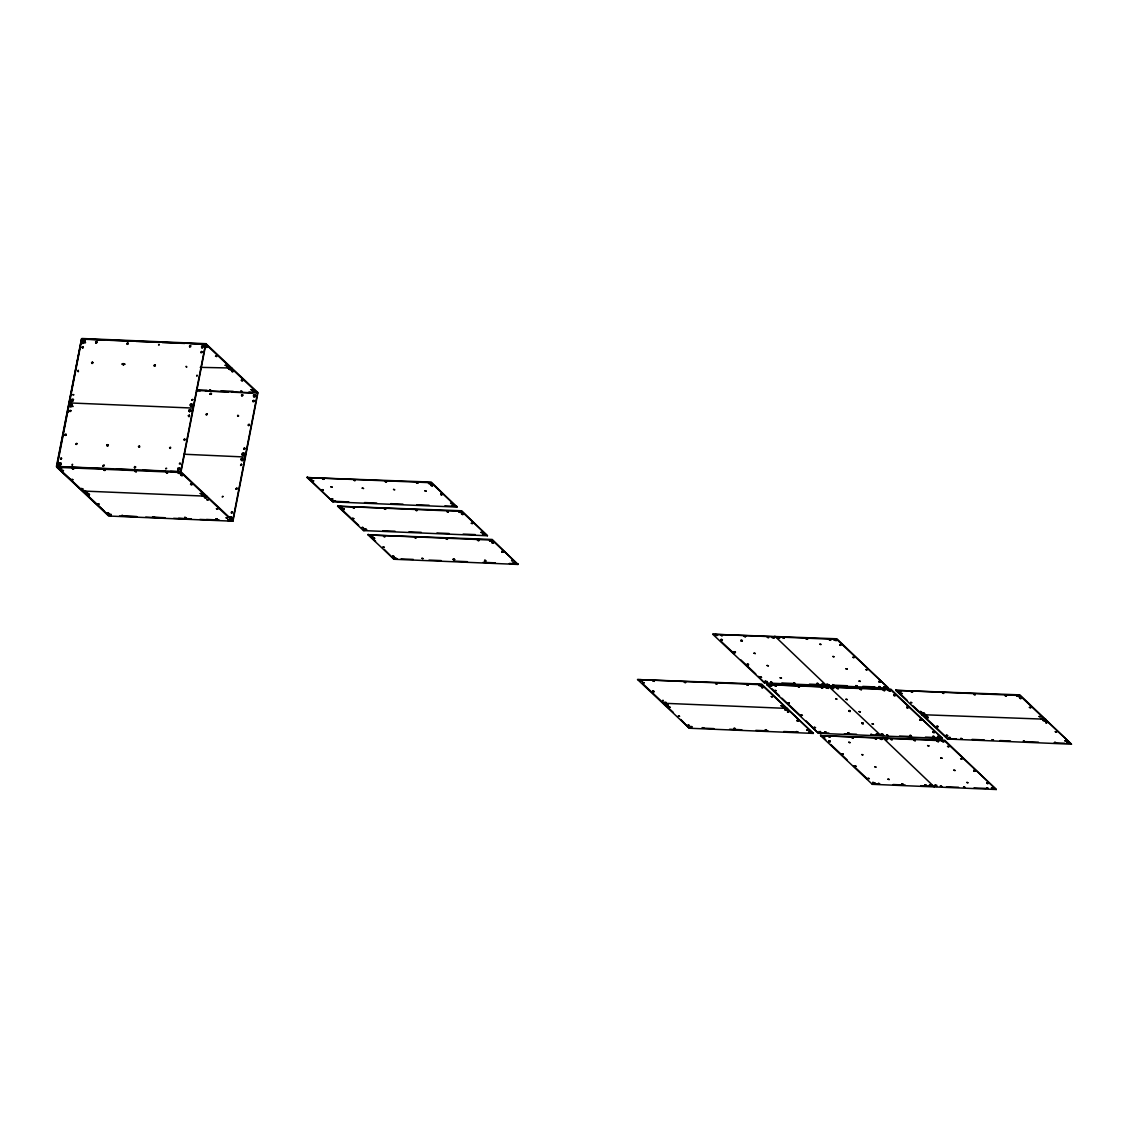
<?xml version="1.0" encoding="UTF-8"?>
<svg xmlns="http://www.w3.org/2000/svg" width="1128" height="1128" viewBox="0 0 1128 1128"><rect width="100%" height="100%" fill="white"/><g stroke="black" fill="none" stroke-linecap="round" stroke-linejoin="round"><path stroke-width="1.5" d="M58.106 465.229L58.6 463.777L59.164 465.159M68.836 406.799L69.316 405.347M70.514 406.757C69.048 404.755 72.728 403.105 72.291 405.812C71.064 408.477 69.668 403.725 69.471 406.503M61.575 458.363L60.813 459.152M66.171 434.365L65.283 435.281M75.928 444.277C78.636 443.783 74.448 444.305 76.718 443.332M91.706 363.103L92.623 362.356L91.791 363.329M104.298 465.399L103.085 466.132M107.259 445.729L108.288 444.897L107.188 445.729M124.024 363.879L123.093 364.64M134.584 467.556L135.614 466.71L134.5 467.542M165.858 468.698C166.253 467.542 167.536 468.769 165.633 468.613M177.745 469.333L179.69 468.078M179.324 463.848L179.972 462.847L180.311 464.186M186.628 366.501C185.274 366.967 185.824 365.726 186.74 367.234M189.701 346.747L190.533 345.76L189.448 346.578M192.733 399.552L191.675 400.228M201.997 351.88C199.585 353.656 202.772 349.567 201.01 352.57M210.33 394.151L211.387 393.46L210.09 394.053M232.354 512.253C231.212 514.636 230.732 510.265 232.594 512.338M235.978 488.946C238.417 488.283 234.145 488.833 237.035 488.255M242.647 394.927L241.73 395.688L242.872 395.011M244.72 448.324L243.775 449.17L244.804 448.324M69.88 401.103L70.5 399.975M109.049 515.623L56.4 466.668L81.554 338.908L56.767 466.442L103.734 510.631M56.908 467.33L81.949 338.499L205.916 343.688L257.678 392.361L232.636 521.192L108.669 516.018L56.908 467.33L180.875 472.519L232.636 521.192M82.908 491.032L206.889 496.207M205.536 344.082L257.818 393.249L233.031 520.798L180.734 471.617L205.536 344.082L81.554 338.908M180.875 472.519L205.916 343.688M231.804 368.024L200.248 367.361M307.098 477.553L431.192 482.079L456.953 507.064L332.971 501.889L307.098 477.553L431.065 482.728L456.953 507.064M332.971 501.889L307.225 476.904M337.596 506.232L461.69 510.772L487.451 535.758L363.484 530.583L337.596 506.232L461.564 511.407L487.451 535.758M363.484 530.583L367.094 530.075M368.095 534.926L492.203 539.452L517.949 564.437L393.982 559.262L368.095 534.926L492.076 540.101L517.949 564.437M393.982 559.262L384.239 549.35M637.56 679.549L761.654 684.09L813.302 733.411L689.321 728.237L637.56 679.549L761.527 684.724L813.302 733.411M663.56 703.252L787.541 708.426M689.321 728.237L680.818 719.481M712.741 634.246L836.849 638.786L888.483 688.108L764.516 682.933L712.741 634.246L836.722 639.435L888.483 688.108M764.516 682.933L758.326 676.349M774.865 636.192L826.5 685.528M766.716 684.625L890.81 689.152L942.444 738.487L818.477 733.299L766.716 684.625L890.683 689.8L942.444 738.487M818.477 733.299L805.97 720.792M828.826 686.571L880.587 735.245M820.549 735.639L944.644 740.165L996.292 789.501L872.311 784.312L820.549 735.639L944.517 740.814L996.292 789.501M872.311 784.312L877.598 783.889M882.66 737.585L934.294 786.907M895.731 690.336L1019.839 694.862L1071.473 744.198L947.506 739.023L895.731 690.336L1019.712 695.511L1071.473 744.198M925.242 714.179L921.618 714.673L1045.712 719.213M947.506 739.023L956.361 738.741M81.286 342.376L81.724 341.587M82.795 343.603L82.485 341.601L81.879 343.377M71.332 402.245L71.416 399.467L73.531 399.538M68.23 411.339L68.047 412.256M139.66 447.083L139.336 445.955M192.352 405.657C190.124 408.66 189.349 402.668 192.282 404.501M211.444 394.349L210.273 394.306M179.958 469.431L177.886 469.826M97.389 340.064L98.601 340.12M72.164 406.588L72.023 404.473M155.311 366.05L155.227 364.894M190.604 346.86L190.519 345.704M191.14 411.311L189.236 411.424M252.827 390.88L253.828 391.599M243.986 455.106C246.313 452.102 239.855 452.624 242.562 455.233M231.818 518.64L230.154 518.894M430.825 483.348L428.443 482.728L429.514 483.362M458.941 511.52L461.408 511.844L458.814 512.168L461.281 512.591L459.702 511.971M477.581 539.762L478.667 539.748M513.226 562.308L515.411 563.662L513.029 563.14L515.609 562.928L514.537 562.294M654.48 680.706L653.704 680.325M715.335 634.472C720.129 634.514 716.026 636.629 715.688 634.937M767.449 636.742L768.38 636.742M772.102 636.841L774.33 637.038L771.989 637.588L774.442 638.025L773.371 637.39M775.077 685.246L776.29 685.288M888.06 689.8L890.528 690.336L888.3 690.139M852.077 737.162L853.008 737.148M879.91 738.234L882.378 738.755L880.39 738.685M950.298 737.811C944.827 737.388 952.906 739.404 948.154 737.529M1069.048 742.774L1067.144 741.97L1069.006 743.324L1066.538 742.901L1067.934 742.689M78.438 371.718L78.255 370.28L77.691 371.507M127.986 344.237L126.745 343.49L128.056 343.222M184.795 440.442C185.697 439.032 182.482 439.624 184.752 439.088M353.205 507.05L353.924 507.036M493.486 542.61L492.189 542.328L493.486 542.441M747.272 664.011L748.569 664.35L747.272 664.18M715.786 682.976L716.675 683.018M824.075 684.104C820.028 685.514 821.889 682.595 824.075 683.794M785.032 708.934L787.132 710.259L784.75 709.935L787.259 709.611L785.849 708.92M895.096 695.144L893.799 694.862L895.096 694.975M924.41 713.474L922.027 712.952L924.41 713.164M937.918 726.502L936.621 726.22L937.918 726.333M915.372 740.095L914.075 739.756L915.372 739.926M902.879 784.171L901.667 783.861L902.964 783.974M159.062 344.435C159.316 345.958 157.751 344.801 159.217 344.463M123.685 364.908L123.981 363.724M182.2 475.057L180.988 474.691L182.2 474.789M202.42 494.628L204.295 495.982L201.912 495.671L204.422 495.347L202.702 494.628M217.069 519.148L215.97 518.753L217.182 518.866M342.404 507.135L340.064 507.205L342.277 507.783L340.191 506.557L342.404 506.655M366.106 529.427C360.551 528.595 368.109 531.175 365.162 529.3M691.957 727.095C688.94 728.265 689.025 725.798 691.957 726.601M876.724 734.483C873.058 734.243 880.249 736.076 876.921 734.399M1068.893 742.83L1067.737 742.788M83.416 342.87L84.755 341.149M82.471 347.706L83.204 346.761L82.259 347.607M82.175 347.607L83.345 347.65L83.134 346.62M127.238 344.167L127.788 342.982M202.885 345.718L201.559 347.452M197.118 375.455C196.117 375.723 197.217 377.231 197.005 375.243M192.775 399.397C190.068 400.595 194.185 399.101 191.816 400.369M70.754 410.465C68.611 412.622 73.066 409.901 69.781 411.382M253.927 400.581L253.039 401.498L253.913 400.51M189.349 415.4L188.686 416.472L189.25 415.174M237.754 416.26C236.838 413.807 240.25 416.669 237.599 416.119M65.96 434.266L65.297 435.352M249.302 424.41L248.484 425.467L249.429 424.481M76.168 444.531L76.901 443.586M138.786 447.139C140.704 445.8 136.347 446.914 139.59 446.194M72.192 465.032C73.292 464.736 71.938 463.354 72.291 465.244M104.002 465.3L103.282 466.245M230.45 518.936C234.553 517.484 228.053 515.144 229.971 518.809M204.746 345.69L205.507 345.506L204.746 344.957M430.431 483.447C425.115 482.601 432.828 485.153 429.712 483.277M416.866 510.096L415.781 509.771L416.866 509.757M111.066 514.904L110.149 514.819M769.775 684.668L771.764 685.274M760.892 685.443L759.976 685.373M850.004 710.936L848.919 710.555L850.004 710.598M766.264 730.056L765.334 729.717L766.532 729.774M876.005 734.314L878.12 734.384L877.048 733.75M910.902 735.766L909.817 735.371L910.902 735.414M936.705 785.793L935.789 785.708M83.571 339.218L104.523 340.092M109.754 340.318L130.707 341.192M135.952 341.403L158.653 342.362M162.136 342.503L184.837 343.448M190.082 343.673L205.789 344.322M121.669 364.076L125.166 364.217M196.568 389.809L207.044 390.246M221.017 390.838L233.242 391.346M248.95 391.994L257.678 392.361M196.441 390.457L257.551 393.009M196.709 390.697L200.192 390.852M205.437 391.064L228.138 392.022M231.621 392.163L252.587 393.037M68.794 402.893L193.396 408.096M184.047 454.231L245.425 457.023M56.767 466.442L180.734 471.617M62.266 466.907L83.218 467.782M88.463 468.007L111.15 468.952M116.395 469.163L137.348 470.052M142.593 470.263L165.28 471.208M170.525 471.433L181.002 471.871M336.595 501.396L348.82 501.904M364.527 502.566L376.752 503.074M390.725 503.652L402.95 504.16M416.909 504.752L429.134 505.259M444.855 505.908L457.08 506.43M124.503 516.032L136.728 516.539M152.449 517.202L164.66 517.71M178.633 518.288L190.858 518.795M206.579 519.458L218.79 519.966M119.526 516.06L136.996 516.793M145.723 517.146L164.928 517.949M173.656 518.316L191.126 519.049M199.853 519.416L219.058 520.219M227.786 520.586L233.031 520.798M382.815 530.738L395.04 531.246M408.999 531.824L421.223 532.346M436.945 532.994L449.17 533.502M463.129 534.094L475.353 534.601M401.089 558.91L413.313 559.418M429.021 560.08L441.245 560.588M455.219 561.166L467.443 561.688M483.151 562.336L495.375 562.844M509.348 563.436L518.076 563.803M781.859 683.004L793.915 683.512M809.41 684.16L821.452 684.668M835.228 685.246L847.283 685.739M862.779 686.388L874.835 686.896M818.604 732.664L828.925 733.087M844.421 733.736L856.476 734.243M871.972 734.892L884.028 735.4M899.524 736.034L911.579 736.542M925.355 737.12L937.41 737.627M701.672 728.096L713.897 728.617M729.605 729.266L741.829 729.774M755.802 730.366L768.027 730.874M783.734 731.536L795.959 732.044M809.932 732.622L813.429 732.763M972.068 739.39L984.293 739.912M1000.014 740.56L1010.491 740.997M1026.198 741.66L1038.423 742.168M1054.144 742.816L1064.62 743.253M893.094 784.538L905.149 785.046M920.645 785.694L932.701 786.188M946.477 786.766L958.532 787.274M974.028 787.922L986.083 788.416M1005.64 695.017L1006.571 695.412M881.306 738.925C884.07 740.461 877.485 738.431 880.982 738.868M228.138 367.164C231.24 369.067 223.344 366.572 228.575 366.6M451.158 503.68L450.565 503.046L451.736 503.201M104.354 469.417L105.115 469.798M512.168 561.053L511.576 560.419L512.732 560.574M835.355 639.985L833.973 640.182L836.44 640.605L834.1 639.435L836.567 639.858L835.171 640.069M110.347 514.735L108.951 514.946L111.178 515.524L109.078 514.199L111.066 514.269M760.173 685.274L758.777 685.486L761.245 685.909L759.384 684.555L761.372 685.274M886.396 738.995L885.001 739.192L887.468 739.63L885.212 738.361L887.595 738.882L886.199 739.08M662.827 700.488C663.349 699.261 662.432 702.011 662.869 700.728M665.125 702.617C661.431 703.096 669.637 703.844 663.856 702.166M664.928 702.702L665.844 702.152M809.763 731.917C805.603 732.086 813.824 733.256 809.255 731.917M809.566 732.001L810.482 731.452M935.972 785.624L934.59 785.835L936.804 786.399L934.703 785.074L936.691 785.159M930.755 785.412L929.373 785.61L931.841 786.047L929.486 784.862L931.954 785.285L930.572 785.497M201.884 347.791L203.28 347.283L203.378 345.859M201.094 352.712L202.194 352.458L201.785 351.485M127.972 343.222L127.055 343.575L127.506 344.407M96.74 341.911C94.005 342.122 97.896 344.139 96.599 341.784M95.781 342.827L96.67 341.911M83.12 342.827C87.744 343.222 81.836 338.485 83.134 342.94M83.289 346.761L82.034 346.874L82.739 347.96M154.409 365.951L155.297 365.035L154.155 365.768M124.066 363.724L123.079 364.076L123.516 364.922M241.477 395.505C244.438 396.986 240.842 392.558 241.744 395.745M253.913 396.718C258.397 395.928 251.981 392.6 253.715 396.633M190.787 409.549L189.391 410.042L189.292 411.48M189.49 411.551C194.129 410.479 187.008 407.744 189.49 411.678M71.769 401.23L73.405 399.552M72.023 404.585L70.627 405.079L70.74 406.714M241.533 464.355L240.715 465.413L241.787 464.539M178.139 469.953L179.535 469.459L179.62 468.035M104.171 465.328L103.142 465.356L103.353 466.386M60.785 459.293C60.588 455.571 61.123 461.056 61.546 458.208M59.375 465.004L60.771 464.496L60.87 463.072M222.794 496.362C222.667 497.73 221.426 496.672 222.935 496.433M232.41 512.098L231.381 512.93M254.138 390.866L255.224 391.501L252.63 391.712L255.097 392.149L254.011 391.515M310.947 478.314L312.019 478.949L309.565 478.526L311.906 477.962L309.678 477.779L310.764 478.399M490.708 540.65L491.78 541.285L489.566 541.087L491.907 540.636L489.524 540.016L490.511 540.735M179.521 473.055L180.593 473.689L178.125 473.266L180.466 472.717L178.252 472.519L179.324 473.154M364.964 529.385L363.893 528.75L366.106 528.947M773.188 637.475L772.102 636.953M371.958 535.687L373.03 536.322L370.562 535.885L372.903 535.335L370.689 535.137L371.761 535.772M1042.046 718.353C1046.037 720.143 1036.829 718.945 1042.78 717.887M832.549 687.981L833.634 688.616L831.167 688.08L833.282 687.516L831.294 687.53M925.468 715.448C929.148 715.533 921.914 713.953 925.284 715.533M766.194 681.65L767.266 682.285L765.052 682.087L767.392 681.636L765.01 681.016L765.997 681.735M882.138 734.61L883.21 735.245L880.742 734.821L883.097 734.257L880.869 734.06L881.941 734.695M823.891 736.415C822.368 738.107 828.981 735.752 823.228 736.076M85.037 340.571L84.29 340.12M386.354 481.078L385.282 481.078M484.349 533.699L485.111 534.136M884.479 689.758L883.393 689.758M949.621 737.176L950.382 737.627M136.291 470.926L135.134 470.926M205.832 496.842C201.348 498.379 210.302 498.9 204.126 496.856M993.19 787.429L993.951 787.88M820.592 731.466C816.489 733.13 824.526 733.51 818.886 731.48M61.194 467.542C57.316 469.474 65.212 469.206 59.488 467.655M798.511 686.402L799.597 686.388M354.234 479.964L355.32 479.95M876.555 738.304L875.3 738.248M446.533 538.648L447.619 538.634M202.913 345.52L203.632 346.099M203.435 345.901L201.517 346.028L202.138 348.03M190.66 345.831L189.631 345.661L189.715 346.818M253.659 396.577C257.748 398.184 254.195 391.881 253.574 396.379M254.068 400.651L252.898 400.609L253.109 401.639M252.968 401.498L254.124 401.54L253.8 400.412M155.368 365.035L154.339 364.866L154.423 366.022M248.329 425.326C251.53 426.13 247.102 422.549 248.597 425.58M83.387 343.067L82.767 341.065L84.882 341.135M192.084 404.303C187.629 402.936 192.183 408.985 192.028 404.261M206.297 414.808L207.326 413.962M92.764 362.426L91.594 362.37L91.805 363.399M91.65 363.258L92.693 363.442L92.609 362.285M243.69 449.17L244.861 449.212L244.649 448.183M244.099 449.48L243.634 448.281L244.917 448.422M242.308 454.993L243.718 454.852L244.184 453.442M240.56 465.272L241.265 464.101L240.828 465.511M235.935 489.101L237.091 489.143L236.88 488.114M70.881 410.536L69.725 410.493L70.049 411.621M231.719 517.005L230.295 517.132L229.83 518.556M65.156 435.211C68.314 436.057 63.873 432.517 65.41 435.464M60.926 463.114L59.502 463.241L59.051 464.666M59.121 464.863C64.183 466.005 57.895 459.9 59.178 464.919M900.708 690.872L898.579 690.9M828.445 687.53L826.316 687.558M685.739 681.89L684.569 681.904M205.55 344.646L203.251 344.548M895.858 689.687L906.954 700.121M913.116 705.916L919.278 711.712M921.745 714.038L946.392 737.218M766.828 683.977L769.366 686.346M771.89 688.729L779.462 695.849M781.986 698.232L800.922 716.04M720.454 640.732L734.342 653.789M740.645 659.725L755.802 673.98M820.676 734.991L825.724 739.742M830.772 744.494L847.184 759.919M853.501 765.87L867.39 778.926M642.607 683.54L673.43 712.529M337.723 505.598L358.676 525.295M368.221 534.277L375.61 541.229M83.049 340.303L85.601 342.715M82.457 340.303L84.981 342.686M70.683 404.106L73.207 406.475M211.5 393.573L210.344 393.291L210.358 394.306M207.143 413.722C204.267 413.99 209.258 414.625 206.184 414.695M244.311 453.428L242.689 453.371L242.365 455.035M124.179 363.836L123.022 363.554L123.107 364.711M96.853 342.024L95.584 341.869L95.908 343.011M231.564 513.184L232.326 512.098M179.888 468.275L177.998 467.965L177.801 469.629M71.783 401.342L70.993 400.017L70.599 402.061M134.401 467.443C137.39 468.924 133.781 464.44 134.655 467.683M108.401 444.996L107.4 444.615L107.343 445.87M107.075 445.63L108.217 445.912L108.133 444.756M183.723 439.934L184.936 439.328M107.075 444.742L107.371 445.489L107.075 444.742M71.402 400.299C73.461 404.36 74.321 396.436 71.402 400.299M72.714 394.701L73.954 394.758L72.756 394.532M169.595 447.774C170.568 449.987 171.371 445.659 169.595 447.774M188.334 415.767C189.701 418.615 190.251 413.666 188.334 415.767M240.884 459.307C243.126 464.017 244.156 455.416 240.884 459.307M241.138 459.547C242.858 462.917 243.831 455.797 241.138 459.547M62.153 470.32L63.45 470.658L62.153 470.32M72.389 468.797L73.687 469.135L72.474 468.754M71.825 479.428L73.123 479.767L71.91 479.386M205.818 347.1L207.129 347.438L205.916 347.072M81.498 488.523L82.795 488.861L81.498 488.523M83.148 490.412L85.531 491.032L83.148 490.412M103.691 470.108L105.003 470.446L103.691 470.108M215.504 356.194L216.802 356.533L215.589 356.166M85.333 492.457L87.716 493.077L85.333 492.457M88.153 494.022L89.465 494.36L88.153 494.022M88.026 494.67L89.338 495.009L88.026 494.67M225.177 365.289L226.474 365.627L225.177 365.289M97.699 503.765L99.01 504.103L97.699 503.765M229.125 368.588L231.508 369.209L229.125 368.588M228.998 369.237L231.395 369.857L228.998 369.237M209.512 389.851L210.809 390.189L209.596 389.823M231.832 370.802L233.129 371.14L231.832 370.802M135.007 471.405L136.305 471.744L135.007 471.405M231.705 371.436L233.002 371.775L231.79 371.408M107.386 512.859L108.683 513.198L107.386 512.859M241.505 379.896L242.802 380.235L241.505 379.896M241.378 380.531L242.675 380.869L241.462 380.503M240.814 391.162L242.111 391.501L240.814 391.162M121.979 515.425L123.276 515.764L121.979 515.425M166.309 472.717L167.607 473.055L166.394 472.688M251.05 389.639L252.348 389.978L251.05 389.639M180.903 475.283L182.214 475.621L180.903 475.283M153.281 516.737L154.578 517.075L153.366 516.709M190.702 483.743L192 484.081L190.702 483.743M190.576 484.377L191.887 484.716L190.576 484.377M200.248 493.486L201.559 493.824L200.248 493.486M184.71 517.399L186.021 517.738L184.71 517.399M184.583 518.048L185.894 518.386L184.583 518.048M206.791 499.634L208.088 499.958L206.791 499.634M216.463 508.728L217.76 509.066L216.463 508.728M215.899 519.345L217.196 519.684L215.899 519.345M226.136 517.822L227.433 518.161L226.136 517.822M227.786 519.712L230.182 520.332L227.786 519.712M312.343 480.542L313.64 480.88L312.343 480.542M322.58 479.005L323.877 479.344L322.58 479.005M322.016 489.637L323.313 489.975L322.016 489.637M330.899 486.831L332.21 487.169L330.899 486.831M331.688 498.731L332.986 499.069L331.773 498.703M333.352 500.62L335.735 501.241L333.352 500.62M353.896 480.316L355.193 480.655L353.981 480.288M362.215 488.142L363.512 488.48L362.215 488.142M342.968 508.587L344.266 508.925L342.968 508.587M342.841 509.221L344.139 509.56L342.841 509.221M353.078 507.699L354.389 508.037L353.078 507.699M385.198 481.628L386.495 481.966L385.198 481.628M352.514 518.316L353.811 518.654L352.514 518.316M393.517 489.453L394.814 489.792L393.601 489.411M362.187 527.425L363.498 527.763L362.285 527.382M384.521 508.361L385.818 508.7L384.606 508.319M384.394 508.996L385.691 509.334L384.479 508.968M416.5 482.925L417.797 483.263L416.5 482.925M373.34 537.915L374.651 538.253L373.34 537.915M424.819 490.765L426.13 491.103L424.819 490.765M431.22 484.857L432.532 485.195L431.319 484.829M431.093 485.505L432.405 485.844L431.093 485.505M383.703 535.729L385.015 536.068L383.703 535.729M383.591 536.378L384.888 536.716L383.591 536.378M415.696 510.307L416.993 510.646L415.781 510.279M383.012 547.01L384.324 547.348L383.012 547.01M440.893 493.951L442.204 494.29L440.893 493.951M440.78 494.6L442.077 494.938L440.865 494.557M392.685 556.104L393.996 556.442L392.685 556.104M394.349 557.993L396.732 558.614L394.349 557.993M414.892 537.689L416.19 538.028L414.977 537.647M452.229 504.935C454.57 508.474 455.359 504.442 452.229 504.935M446.998 511.618L448.309 511.957L446.998 511.618M461.606 514.185L462.903 514.523L461.606 514.185M421.9 558.346L423.197 558.684L421.985 558.304M446.194 539.001L447.506 539.339L446.293 538.958M471.278 523.279L472.576 523.618L471.363 523.251M453.329 559.009L454.626 559.347L453.329 559.009M453.202 559.657L454.499 559.996L453.202 559.657M480.951 532.374L482.248 532.712L480.951 532.374M482.601 534.263L484.984 534.884L482.601 534.263M477.511 540.298L478.808 540.636L477.511 540.298M492.104 542.864L493.401 543.202L492.104 542.864M484.631 560.32L485.942 560.658L484.73 560.278M484.504 560.954L485.815 561.293L484.603 560.926M501.904 551.324L503.201 551.663L501.988 551.296M501.777 551.973L503.074 552.311L501.861 551.93M640.225 679.69L642.622 680.311L640.394 679.62M640.112 680.339L642.495 680.945L640.112 680.339M642.805 682.539L644.102 682.877L642.805 682.539M653.041 681.016L654.353 681.354L653.041 681.016M652.604 690.999L653.902 691.337L652.604 690.999M652.477 691.633L653.775 691.972L652.477 691.633M721.159 634.768L722.456 635.106L721.159 634.768M721.032 635.416L722.343 635.755L721.13 635.374M721.13 639.421L722.428 639.759L721.215 639.393M721.004 640.069L722.301 640.408L721.004 640.069M684.358 682.313L685.655 682.651L684.442 682.285M665.985 704.676L668.368 705.296L665.985 704.676M668.692 706.889L669.99 707.228L668.692 706.889M744.325 635.741L745.622 636.079L744.325 635.741M744.198 636.375L745.509 636.714L744.198 636.375M741.054 640.253L742.365 640.591L741.054 640.253M740.941 640.901L742.238 641.24L741.025 640.873M734.201 651.716L735.498 652.054L734.286 651.688M734.074 652.365L735.371 652.703L734.159 652.336M678.365 715.984L679.662 716.322L678.45 715.942M715.66 683.624L716.957 683.963L715.66 683.624M767.364 637.348L768.676 637.687L767.463 637.306M754.012 653.197L755.309 653.535L754.012 653.197M688.038 725.078L689.335 725.417L688.122 725.05M747.145 664.66L748.442 664.998L747.145 664.66M777.404 636.982L779.659 638.236L777.446 638.039L779.786 637.489L777.404 636.982M783.029 637.997L784.327 638.335L783.114 637.969M702.631 727.645L703.928 727.983L702.716 727.616M747.088 684.287L748.4 684.625L747.187 684.259M746.962 684.936L748.273 685.274L746.962 684.936M767.082 665.492L768.38 665.83L767.082 665.492M760.216 676.955L761.513 677.293L760.216 676.955M806.308 638.321L807.62 638.659L806.407 638.293M806.196 638.97L807.493 639.308L806.196 638.97M761.696 686.853L762.993 687.192L761.781 686.825M761.569 687.502L762.866 687.84L761.654 687.474M770.621 682.045L771.919 682.384L770.621 682.045M769.254 685.401L771.637 686.021L769.254 685.401M780.153 677.787L781.45 678.125L780.153 677.787M774.992 685.782L776.304 686.12L774.992 685.782M734.06 728.307L735.371 728.646L734.159 728.279M733.933 728.956L735.245 729.294L733.933 728.956M774.964 690.435L776.261 690.773L775.049 690.406M819.83 644.201L821.128 644.539L819.915 644.159M771.242 696.596L772.539 696.935L771.326 696.568M829.489 639.294L830.786 639.632L829.489 639.294M829.362 639.928L830.659 640.267L829.447 639.9M793.788 683.018L795.085 683.356L793.872 682.976M798.159 686.755L799.47 687.079L798.257 686.712M780.914 705.691L782.212 706.029L780.999 705.663M839.754 645.033L841.065 645.371L839.852 644.99M782.691 706.946L785.074 707.566L782.691 706.946M782.564 707.58L784.947 708.201L782.564 707.58M788.035 702.73L789.332 703.068L788.035 702.73M832.901 656.496L834.198 656.834L832.986 656.454M765.249 730.267L766.546 730.606L765.334 730.225M787.443 711.838L788.754 712.177L787.541 711.81M817.081 683.342L818.378 683.681L817.165 683.3M816.954 683.977L818.251 684.315L816.954 683.977M821.325 687.713L822.636 688.052L821.325 687.713M826.866 684.259L829.249 684.879L826.866 684.259M852.838 657.328L854.136 657.666L852.923 657.286M826.02 687.77L828.417 688.39L826.02 687.77M801.106 715.025L802.403 715.364L801.106 715.025M845.972 668.791L847.269 669.115L845.972 668.791M797.242 720.298L798.539 720.637L797.242 720.298M797.115 720.947L798.427 721.285L797.214 720.905M832.605 684.64L833.916 684.978L832.605 684.64M837.117 687.727L838.414 688.066L837.202 687.685M836.99 688.376L838.287 688.7L836.99 688.376M796.551 731.564L797.848 731.903L796.551 731.564M835.763 698.852L837.061 699.191L835.848 698.824M806.788 730.042L808.099 730.38L806.887 729.999M865.909 669.623L867.206 669.961L865.994 669.581M814.176 727.32L815.488 727.659L814.176 727.32M859.042 681.072L860.34 681.411L859.042 681.072M855.771 685.598L857.083 685.937L855.771 685.598M846 699.275L847.297 699.614L846 699.275M860.156 689.335L861.454 689.673L860.156 689.335M824.709 731.776L826.006 732.114L824.709 731.776M824.582 732.41L825.879 732.749L824.582 732.41M848.834 711.148L850.145 711.486L848.834 711.148M879.107 681.27L880.404 681.608L879.191 681.227M878.98 681.904L880.277 682.243L878.98 681.904M828.967 736.147L830.264 736.485L828.967 736.147M828.84 736.795L830.137 737.134L828.925 736.753M878.938 686.571L880.249 686.91L879.036 686.529M828.925 740.814L830.222 741.152L828.925 740.814M828.798 741.448L830.109 741.787L828.798 741.448M859.071 711.571L860.368 711.909L859.071 711.571M883.633 686.628L886.016 687.248L883.633 686.628M883.323 690.308L884.62 690.646L883.323 690.308M888.018 690.364L890.401 690.985L888.018 690.364M847.875 732.735L849.172 733.073L847.96 732.706M847.748 733.383L849.046 733.722L847.833 733.355M862.032 722.794L863.329 723.133L862.13 722.766M861.905 723.443L863.216 723.781L861.905 723.443M852.007 737.754L853.304 738.093L852.007 737.754M893.728 695.398L895.026 695.736L893.728 695.398M848.735 742.28L850.033 742.619L848.735 742.28M898.283 691.111L900.666 691.732L898.283 691.111M841.869 753.744L843.18 754.082L841.869 753.744M900.99 693.325L902.287 693.664L901.075 693.297M872.141 723.866L873.439 724.204L872.141 723.866M911.353 691.154L912.651 691.492L911.438 691.111M911.227 691.788L912.524 692.127L911.227 691.788M870.915 734.356L872.212 734.695L870.915 734.356M875.173 738.727L876.47 739.066L875.173 738.727M910.663 702.42L911.96 702.758L910.747 702.391M906.926 707.044L908.223 707.383L906.926 707.044M906.799 707.693L908.096 708.031L906.884 707.665M861.806 754.576L863.103 754.914L861.891 754.547M854.939 766.039L856.251 766.377L855.038 766.011M886.566 735.005L887.877 735.343L886.566 735.005M890.824 739.376L892.121 739.714L890.824 739.376M920.335 711.514L921.632 711.853L920.42 711.486M921.985 713.404L924.368 714.024L921.985 713.404M942.529 693.1L943.826 693.438L942.613 693.071M919.997 719.34L921.294 719.678L920.081 719.311M919.87 719.988L921.167 720.327L919.87 719.988M924.17 715.462L926.553 716.083L924.17 715.462M874.877 766.871L876.174 767.209L874.961 766.843M926.99 717.027L928.288 717.366L927.075 716.985M868.024 778.334L869.321 778.672L868.109 778.306M926.863 717.662L928.161 718L926.948 717.634M909.732 735.978L911.043 736.316L909.831 735.935M872.804 782.409L875.06 783.664L872.846 783.466L875.187 782.917L872.804 782.409M913.99 740.349L915.287 740.687L913.99 740.349M878.416 783.424L879.727 783.763L878.515 783.396M936.536 726.77L937.847 727.109L936.635 726.728M933.067 731.635L934.365 731.973L933.152 731.607M932.941 732.284L934.238 732.622L932.941 732.284M887.947 779.166L889.245 779.504L887.947 779.166M933.025 736.288L934.336 736.626L933.025 736.288M973.845 694.411L975.142 694.749L973.845 694.411M932.912 736.936L934.21 737.275L932.912 736.936M927.625 745.58L928.922 745.918L927.625 745.58M937.72 736.358L940.103 736.965L937.72 736.358M937.594 736.993L939.991 737.613L937.594 736.993M937.283 740.673L938.581 741.011L937.368 740.645M937.156 741.322L938.454 741.66L937.156 741.322M946.336 735.216L947.633 735.555L946.336 735.216M946.209 735.865L947.52 736.203L946.307 735.823M941.979 740.729C943.516 744.198 945.673 740.391 941.979 740.729M901.582 784.397L902.894 784.735L901.582 784.397M947.562 746.412L948.86 746.75L947.562 746.412M940.696 757.875L942.007 758.213L940.696 757.875M960.816 738.431L962.113 738.769L960.816 738.431M1005.147 695.722L1006.444 696.061L1005.231 695.68M924.875 784.721L926.187 785.06L924.974 784.679M924.749 785.37L926.06 785.694L924.847 785.328M1017.16 695.426L1019.543 696.046L1017.16 695.426M1017.033 696.075L1019.43 696.695L1017.033 696.075M960.633 758.707L961.93 759.045L960.633 758.707M1019.74 698.288L1021.037 698.627L1019.825 698.246M953.766 770.17L955.078 770.509L953.766 770.17M940.414 786.019L941.711 786.357L940.414 786.019M992.118 739.742L993.415 740.081L992.118 739.742M1029.413 707.383L1030.71 707.721L1029.413 707.383M973.831 770.353L975.128 770.692L973.831 770.353M973.704 771.002L975.001 771.34L973.788 770.96M966.837 782.465L968.148 782.804L966.936 782.423M963.58 786.991L964.877 787.316L963.58 786.991M1039.085 716.477L1040.383 716.816L1039.17 716.449M1042.921 720.411L1045.303 721.032L1042.921 720.411M1023.42 741.04L1024.717 741.378L1023.42 741.04M986.901 782.649L988.198 782.987L986.901 782.649M986.774 783.297L988.072 783.636L986.859 783.255M1045.628 722.625L1046.925 722.963L1045.712 722.597M986.746 787.95L988.043 788.289L986.746 787.95M991.441 788.007L993.824 788.627L991.441 788.007M1055.3 731.72L1056.598 732.058L1055.3 731.72M1054.736 742.351L1056.034 742.689L1054.736 742.351M1064.973 740.828L1066.27 741.152L1064.973 740.828"/></g></svg>
